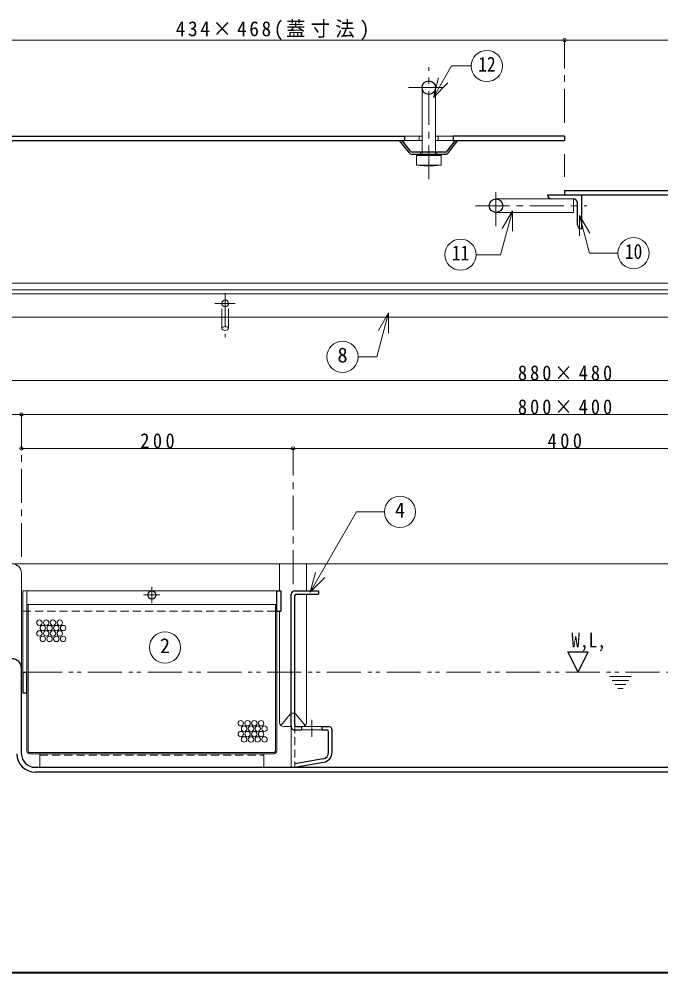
# Model space of a CAD drawing. Units: millimetres at full size, sheet at 1:5. Extents: x -1061 to 964, y -679 to 726.
# Drawn here: x -595 to -122, y -679 to 24 of the extents above; entities that cross this region are included whole.
import ezdxf
from ezdxf.enums import TextEntityAlignment as Align

# ---------------------------------------------------------------- set-up
doc = ezdxf.new("R2010")
doc.units = ezdxf.units.MM
doc.header["$LTSCALE"] = 5
doc.header["$PDMODE"] = 32
doc.header["$PDSIZE"] = 2.5
for name, pattern in [('CHAIN1', [8, 5, -1, 1, -1]), ('DASHED1', [1.8, 1.2, -0.6]), ('DOUBLE_CHAIN1', [8.8, 5, -1, 0.6, -0.6, 0.6, -1])]:
    doc.linetypes.add(name, pattern=pattern)
doc.layers.add('0-0', color=4, linetype='Continuous', lineweight=9)
doc.styles.add('ＭＳ ゴシック', font='')
doc.styles.get('ＭＳ ゴシック').set_extended_font_data('MS Gothic')

msp = doc.modelspace()

# ---------------------------------------------------------------- linework, layer by layer
at = {"layer": '0-0', "linetype": 'CHAIN1'}
for p, q in [((-192.901, -52.543), (-192.901, 8.257)), ((-292.901, -94.243), (-292.901, -11.743)), ((-307.901, -26.743), (-277.901, -26.743)), ((-192.901, -75.743), (-192.901, -92.543)), ((-243.401, -128.743), (-243.401, -98.743)), ((-258.401, -113.743), (-176.401, -113.743)), ((-442.901, -178.243), (-442.901, -210.675)), ((-435.401, -185.743), (-450.401, -185.743)), ((-592.901, -267.543), (-592.901, -372.543)), ((-392.901, -392.543), (-392.901, -292.543)), ((-502.901, -400.543), (-490.901, -400.543)), ((-496.901, -394.543), (-496.901, -406.543)), ((-379.151, -492.543), (-379.151, -505.043))]:
    msp.add_line(p, q, dxfattribs=at)
at = {"layer": '0-0', "color": 7, "lineweight": 18}
for p, q in [((-289.528, -33.894), (-276.173, -10.763)), ((-276.173, -10.763), (-261.648, -10.763)), ((-289.528, -33.894), (-285.646, -19.405)), ((-297.901, -26.743), (-297.901, -74.243)), ((-289.528, -33.894), (-278.921, -23.288)), ((-287.901, -26.743), (-287.901, -74.243)), ((-299.901, -62.543), (-310.901, -62.543)), ((-299.901, -62.543), (-299.901, -65.743)), ((-310.901, -65.743), (-299.901, -65.743)), ((-301.901, -76.743), (-283.901, -76.743)), ((-301.901, -83.743), (-301.901, -76.743)), ((-297.901, -75.743), (-297.901, -76.343)), ((-296.901, -76.243), (-288.901, -76.243)), ((-288.901, -76.243), (-292.901, -76.743)), ((-292.901, -76.743), (-292.901, -83.743)), ((-283.901, -76.743), (-288.901, -76.243)), ((-287.901, -75.743), (-287.901, -76.343)), ((-283.901, -83.743), (-283.901, -76.743)), ((-301.901, -83.743), (-283.901, -83.743)), ((-301.901, -83.743), (-296.901, -84.243)), ((-296.901, -84.243), (-292.901, -83.743)), ((-292.901, -83.743), (-288.901, -84.243)), ((-243.401, -108.743), (-186.401, -108.743)), ((-231.324, -117.578), (-239.966, -149.83)), ((-231.324, -117.578), (-238.824, -130.568)), ((-231.324, -117.578), (-231.324, -132.578)), ((-181.886, -120.887), (-174.386, -133.877)), ((-181.886, -120.887), (-181.886, -135.887)), ((-181.886, -120.887), (-174.435, -148.694)), ((-258.11, -149.83), (-239.966, -149.83)), ((-174.435, -148.694), (-153.635, -148.694)), ((-612.901, -175.743), (227.099, -175.743)), ((-612.901, -178.743), (227.099, -178.743)), ((-322.533, -192.739), (-331.188, -225.041)), ((-322.533, -192.739), (-330.033, -205.729)), ((-322.533, -192.739), (-322.533, -207.739)), ((-331.188, -225.041), (-344.904, -225.041)), ((-402.803, -397.543), (-402.803, -377.543)), ((-382.998, -377.543), (-382.998, -397.543)), ((-592.901, -454.543), (-592.901, -384.543)), ((-380.186, -398.388), (-376.303, -383.899)), ((-380.186, -398.388), (-369.579, -387.781)), ((-591.901, -397.543), (-588.901, -397.543)), ((-591.901, -397.543), (-591.901, -457.543)), ((-588.901, -457.543), (-588.901, -397.543)), ((-382.998, -400.043), (-382.998, -494.543)), ((-588.901, -407.543), (-587.901, -407.543)), ((-587.901, -515.543), (-587.901, -407.543)), ((-405.901, -407.543), (-404.901, -407.543)), ((-405.901, -515.543), (-405.901, -407.543)), ((-404.901, -515.543), (-404.901, -412.543)), ((-402.803, -494.543), (-402.803, -412.543)), ((-588.901, -515.543), (-588.901, -472.543)), ((-401.929, -496.66), (-395.032, -488.432)), ((-390.769, -488.432), (-383.872, -496.66)), ((-394.151, -497.543), (-399.803, -497.543)), ((-394.151, -527.543), (-394.151, -497.543)), ((-386.651, -497.543), (-371.651, -497.543)), ((-371.651, -500.043), (-386.651, -500.043)), ((-586.901, -516.543), (-406.901, -516.543)), ((-586.901, -517.543), (-406.901, -517.543)), ((-579.401, -517.543), (-579.401, -527.543)), ((-414.401, -517.543), (-414.401, -527.543))]:
    msp.add_line(p, q, dxfattribs=at)
at = {"layer": '0-0', "color": 5, "lineweight": 25}
for p, q in [((-626.901, -62.543), (-310.901, -62.543)), ((-310.901, -62.543), (-310.901, -65.743)), ((-192.901, -62.543), (-274.901, -62.543)), ((-274.901, -62.543), (-274.901, -65.743)), ((-192.901, -62.543), (-192.901, -65.743)), ((-626.901, -65.743), (-310.901, -65.743)), ((-307.301, -74.617), (-314.401, -65.743)), ((-306.13, -73.68), (-312.48, -65.743)), ((-279.671, -73.68), (-273.322, -65.743)), ((-278.5, -74.617), (-271.401, -65.743)), ((-274.901, -65.743), (-192.901, -65.743)), ((-280.843, -74.243), (-304.959, -74.243)), ((-304.959, -75.743), (-280.843, -75.743)), ((-192.901, -102.543), (241.099, -102.543)), ((-192.901, -102.543), (-192.901, -105.743)), ((-205.401, -105.743), (241.099, -105.743)), ((-183.401, -127.743), (-183.401, -111.743)), ((-180.401, -105.743), (-180.401, -130.743)), ((-404.901, -412.543), (-404.901, -397.543)), ((-394.151, -497.543), (-394.151, -400.043)), ((-391.651, -397.543), (-374.151, -397.543)), ((-390.401, -400.043), (-374.151, -400.043)), ((-374.151, -397.543), (-374.151, -400.043)), ((-391.651, -496.293), (-391.651, -401.293)), ((-404.901, -412.543), (-401.901, -412.543)), ((-182.901, -457.543), (-175.401, -442.543)), ((-592.901, -517.543), (-592.901, -454.543)), ((-591.901, -457.543), (-591.901, -472.543)), ((-591.901, -457.543), (-588.901, -457.543)), ((-588.901, -472.543), (-588.901, -457.543)), ((-591.901, -472.543), (-588.901, -472.543)), ((-390.401, -497.543), (-386.651, -497.543)), ((-386.651, -497.543), (-386.651, -500.043)), ((-371.651, -497.543), (-371.651, -500.043)), ((-371.651, -497.543), (-366.651, -497.543)), ((-391.651, -500.043), (-386.651, -500.043)), ((-371.651, -500.043), (-367.901, -500.043)), ((-366.651, -516.401), (-366.651, -501.293)), ((-364.151, -516.401), (-364.151, -500.043)), ((-370.782, -521.325), (-391.651, -525.005)), ((-391.651, -527.543), (-370.348, -523.787)), ((-582.901, -527.543), (197.099, -527.543)), ((197.099, -531.043), (-582.901, -531.043))]:
    msp.add_line(p, q, dxfattribs=at)
at = {"layer": '0-0'}
for p, q in [((-297.901, -62.543), (-299.901, -62.543)), ((-285.901, -62.543), (-287.901, -62.543)), ((-299.901, -65.743), (-297.901, -65.743)), ((-287.901, -65.743), (-285.901, -65.743)), ((242.099, -170.743), (-627.901, -170.743)), ((87.099, -195.743), (-639.901, -195.743)), ((-445.401, -195.743), (-445.401, -204.241)), ((-440.401, -195.743), (-440.401, -204.241)), ((-632.901, -242.543), (247.099, -242.543)), ((-632.901, -267.543), (-592.901, -267.543)), ((-592.901, -267.543), (207.099, -267.543)), ((-592.901, -292.543), (-392.901, -292.543)), ((-599.901, -377.543), (214.099, -377.543)), ((-404.901, -397.543), (-588.901, -397.543)), ((-405.901, -407.543), (-587.901, -407.543))]:
    msp.add_line(p, q, dxfattribs=at)
at = {"layer": '0-0', "linetype": 'DASHED1'}
for p, q in [((-298.901, -74.243), (-298.901, -75.743)), ((-297.901, -74.243), (-297.901, -75.743)), ((-287.901, -74.243), (-287.901, -75.743)), ((-286.901, -74.243), (-286.901, -75.743)), ((-445.401, -195.743), (-445.401, -185.743)), ((-440.401, -195.743), (-440.401, -185.743)), ((-591.901, -412.543), (-404.901, -412.543)), ((-579.401, -518.543), (-414.401, -518.543))]:
    msp.add_line(p, q, dxfattribs=at)
at = {"layer": '0-0', "linetype": 'DOUBLE_CHAIN1'}
for p, q in [((-587.901, -457.543), (87.099, -457.543)), ((-159.781, -460.543), (-143.781, -460.543)), ((-157.781, -463.543), (-145.781, -463.543)), ((-155.781, -466.543), (-147.781, -466.543)), ((-153.781, -469.543), (-149.781, -469.543))]:
    msp.add_line(p, q, dxfattribs=at)
at = {"layer": '0-0', "color": 7, "linetype": 'DASHED1', "lineweight": 18}
msp.add_line((-391.651, -496.293), (-391.651, -527.543), dxfattribs=at)
at = {"layer": '0-0', "color": 1, "lineweight": 40}
msp.add_line((963.599, -679.043), (-1061.401, -679.043), dxfattribs=at)
at = {"layer": '0-0'}
for points in [[(-626.901, 8.257), (-192.901, 8.257), (241.099, 8.257)], [(-392.901, -292.543), (7.099, -292.543), (207.099, -292.543)]]:
    msp.add_lwpolyline(points, dxfattribs=at)
at = {"layer": '0-0', "color": 7, "lineweight": 18}
for points in [[(-274.901, -62.543), (-285.901, -62.543), (-285.901, -65.743), (-274.901, -65.743)], [(-292.901, -76.743), (-296.901, -76.243), (-301.901, -76.743)], [(-296.901, -84.243), (-288.901, -84.243), (-283.901, -83.743)], [(-243.401, -118.743), (-186.401, -118.743), (-186.401, -108.743)], [(-380.186, -398.388), (-346.054, -339.27), (-325.608, -339.27)]]:
    msp.add_lwpolyline(points, dxfattribs=at)
at = {"layer": '0-0', "color": 5, "lineweight": 25}
for points in [[(-404.901, -397.543), (-401.901, -397.543), (-401.901, -412.543)], [(-182.901, -457.543), (-190.401, -442.543), (-175.401, -442.543)]]:
    msp.add_lwpolyline(points, dxfattribs=at)
at = {"layer": '0-0', "color": 7, "lineweight": 18}
for centre in [(-250.148, -10.763), (-269.61, -149.83), (-142.135, -148.694), (-356.404, -225.041), (-314.108, -339.27), (-487.19, -439.204)]:
    msp.add_circle(centre, 11.5, dxfattribs=at)
at = {"layer": '0-0', "color": 5, "lineweight": 25}
for centre, radius in [((-292.901, -26.743), 5), ((-243.401, -113.743), 5), ((-496.901, -400.543), 3)]:
    msp.add_circle(centre, radius, dxfattribs=at)
at = {"layer": '0-0'}
for centre, radius in [((-442.901, -185.743), 2.5), ((-579.701, -420.932), 2), ((-574.701, -420.932), 2), ((-569.701, -420.932), 2), ((-564.701, -420.932), 2), ((-579.701, -428.932), 2), ((-577.201, -424.932), 2), ((-574.701, -428.932), 2), ((-572.201, -424.932), 2), ((-569.701, -428.932), 2), ((-567.201, -424.932), 2), ((-564.701, -428.932), 2), ((-562.201, -424.932), 2), ((-577.201, -432.932), 2), ((-572.201, -432.932), 2), ((-567.201, -432.932), 2), ((-562.201, -432.932), 2), ((-431.376, -495.039), 2), ((-428.876, -499.039), 2), ((-426.376, -495.039), 2), ((-423.876, -499.039), 2), ((-421.376, -495.039), 2), ((-418.876, -499.039), 2), ((-416.376, -495.039), 2), ((-413.876, -499.039), 2), ((-431.376, -503.039), 2), ((-428.876, -507.039), 2), ((-426.376, -503.039), 2), ((-423.876, -507.039), 2), ((-421.376, -503.039), 2), ((-418.876, -507.039), 2), ((-416.376, -503.039), 2), ((-413.876, -507.039), 2)]:
    msp.add_circle(centre, radius, dxfattribs=at)
at = {"layer": '0-0', "color": 5, "lineweight": 25}
for centre, radius, start, end in [((-304.959, -72.743), 3, 218.65981, 270), ((-304.959, -72.743), 1.5, 218.65981, 270), ((-280.843, -72.743), 1.5, 270, 321.34019), ((-280.843, -72.743), 3, 270, 321.34019), ((-202.401, -105.743), 3, 180, 270), ((-186.401, -111.743), 3, 0, 90), ((-180.401, -127.743), 3, 180, 270), ((-391.651, -400.043), 2.5, 90, 180), ((-390.401, -401.293), 1.25, 90, 180), ((-599.901, -454.543), 7, 0, 90), ((-391.651, -497.543), 2.5, 180, 270), ((-390.401, -496.293), 1.25, 180, 270), ((-366.651, -500.043), 2.5, 0, 90), ((-367.901, -501.293), 1.25, 0, 90), ((-582.901, -517.543), 13.5, 180, 270), ((-582.901, -517.543), 10, 180, 270), ((-371.651, -516.401), 5, 280, 0), ((-371.651, -516.401), 7.5, 280, 0)]:
    msp.add_arc(centre, radius, start, end, dxfattribs=at)
at = {"layer": '0-0', "color": 7, "lineweight": 18}
for centre, radius, start, end in [((-599.901, -384.543), 7, 0, 90), ((-392.901, -490.543), 3, 114.62432, 135.27973), ((-392.901, -490.543), 3, 44.72027, 65.37568), ((-399.803, -494.543), 3, 180, 270), ((-385.998, -494.543), 3, 270, 0), ((-586.901, -515.543), 2, 180, 270), ((-586.901, -515.543), 1, 180, 270), ((-406.901, -515.543), 1, 270, 0), ((-406.901, -515.543), 2, 270, 0)]:
    msp.add_arc(centre, radius, start, end, dxfattribs=at)
at = {"layer": '0-0', "linetype": 'DASHED1'}
msp.add_arc((-392.901, -490.543), 3, 65.37568, 114.62432, dxfattribs=at)
at = {"layer": '0-0'}
msp.add_ellipse((-442.901, -204.231), major_axis=(2.5, 0), ratio=0.57, dxfattribs=at)
for p in [(-192.901, 8.257), (-592.901, -267.543), (-592.901, -292.543), (-392.901, -292.543)]:
    msp.add_point(p, dxfattribs=at)

# ---------------------------------------------------------------- texts
at = {"layer": '0-0', "color": 7, "style": 'ＭＳ ゴシック', "width": 0.85}
for s, p in [('12', (-256.398, -18.263)), ('11', (-275.86, -157.33)), ('10', (-148.385, -156.194)), ('W,L,', (-187.901, -442.543))]:
    msp.add_text(s, height=11, dxfattribs=at).set_placement(p, align=Align.BOTTOM_LEFT)
at = {"layer": '0-0', "color": 7, "style": 'ＭＳ ゴシック'}
for s, p in [('8', (-360.154, -232.541)), ('4', (-317.858, -346.77)), ('2', (-490.94, -446.704))]:
    msp.add_text(s, height=11, dxfattribs=at).set_placement(p, align=Align.BOTTOM_LEFT)
at = {"layer": '0-0', "color": 7, "char_height": 11, "attachment_point": 7, "style": 'ＭＳ ゴシック'}
for s, insert in [('\\T1.27;\\W0.95;434×468(蓋寸法)', (-479.276, 8.257)), ('\\T1.33;\\W0.9;880×480', (-227.276, -242.543)), ('\\T1.33;\\W0.9;800×400', (-227.276, -267.543)), ('\\T1.38;\\W0.9;200', (-505.401, -292.543)), ('\\T1.38;\\W0.9;400', (-205.401, -292.543))]:
    msp.add_mtext(s, dxfattribs=dict(at, insert=insert))

doc.saveas('drawing.dxf')
